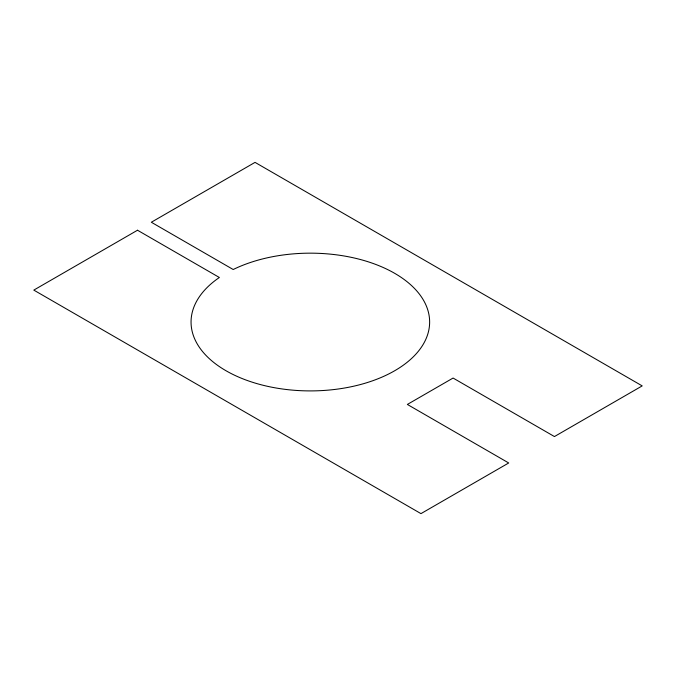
<?xml version="1.0" encoding="UTF-8"?>
<svg xmlns="http://www.w3.org/2000/svg" width="676" height="676" viewBox="0 0 676 676"><rect width="100%" height="100%" fill="white"/><g stroke="black" fill="none" stroke-linecap="round" stroke-linejoin="round"><path stroke-width="1.01" d="M137.507 230.229L33.8 290.105L420.962 513.625L508.715 462.967L407.358 404.442L453.081 378.045L554.447 436.561L642.2 385.895L255.038 162.375L151.331 222.243L233.195 269.513A119.28 68.867 0 0 1 426.37 306.034A119.28 68.867 0 0 1 282.636 389.021A119.28 68.867 0 0 1 219.37 277.49L137.507 230.229"/></g></svg>
